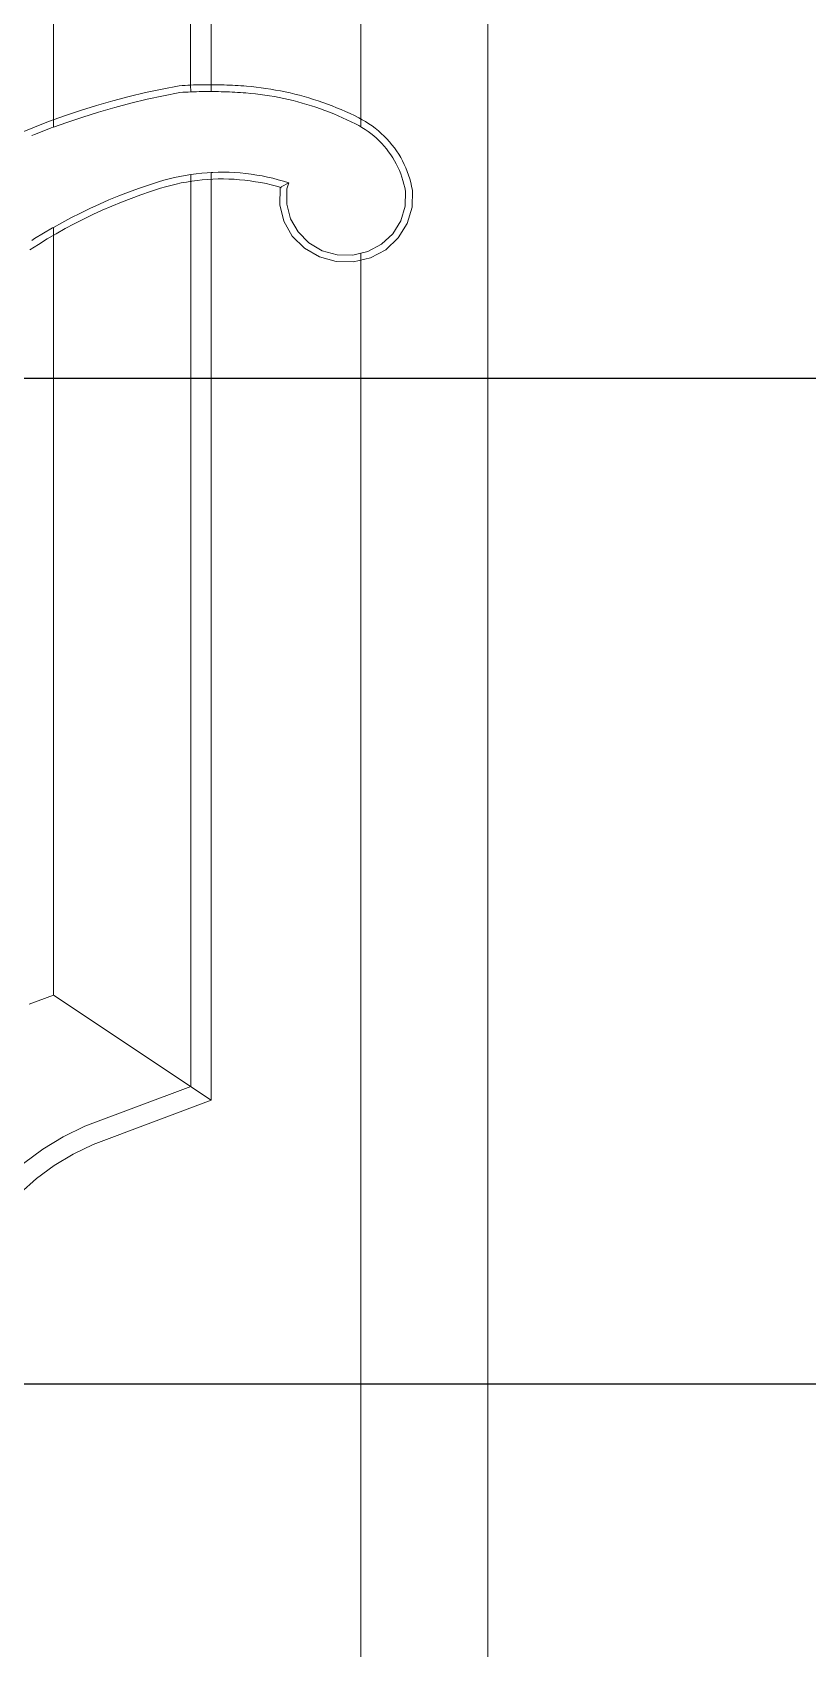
# Model space of a CAD drawing. Header units: inches. Extents: x -5096374 to -5070857, y -3259973 to -3243900.
# Drawn here: x -5072118.934 to -5072117.392, y -3259142.623 to -3259139.408 of the extents above; entities that cross this region are included whole.
import ezdxf

# ---------------------------------------------------------------- set-up
doc = ezdxf.new("R2010")
doc.units = ezdxf.units.IN
doc.header["$LTSCALE"] = 2
doc.header["$MEASUREMENT"] = 0
doc.layers.get('0').update_dxf_attribs({"linetype": 'CONTINUOUS'})
doc.layers.add('window', color=4, linetype='CONTINUOUS', lineweight=13)

msp = doc.modelspace()

# ---------------------------------------------------------------- linework, layer by layer
at = {"ltscale": 0.5}
for p, q in [((-5072498.6349, -3259140.0962), (-5072073.9565, -3259140.0962)), ((-5072498.6349, -3259142.0962), (-5072073.9565, -3259142.0962))]:
    msp.add_line(p, q, dxfattribs=at)
at = {"layer": 'window'}
for p, q in [((-5072118.2803, -3259139.5964), (-5072118.2803, -3259099.7818)), ((-5072118.0283, -3259100.0262), (-5072118.0283, -3259162.0962)), ((-5072118.6189, -3259139.5134), (-5072118.6183, -3259133.3372)), ((-5072118.5779, -3259139.5262), (-5072118.5779, -3259133.3103)), ((-5072118.8917, -3259139.5971), (-5072118.8917, -3259133.5191)), ((-5072118.7736, -3259139.5449), (-5072118.7412, -3259139.5363)), ((-5072118.7412, -3259139.5363), (-5072118.7085, -3259139.5284)), ((-5072118.7377, -3259139.5493), (-5072118.7053, -3259139.5415)), ((-5072118.7085, -3259139.5284), (-5072118.6757, -3259139.5213)), ((-5072118.7053, -3259139.5415), (-5072118.6728, -3259139.5345)), ((-5072118.6757, -3259139.5213), (-5072118.6419, -3259139.5147)), ((-5072118.6728, -3259139.5345), (-5072118.6401, -3259139.5281)), ((-5072118.6419, -3259139.5147), (-5072118.6355, -3259139.5143)), ((-5072118.6401, -3259139.5281), (-5072118.6347, -3259139.5277)), ((-5072118.6355, -3259139.5143), (-5072118.63, -3259139.514)), ((-5072118.6347, -3259139.5277), (-5072118.6292, -3259139.5274)), ((-5072118.63, -3259139.514), (-5072118.6244, -3259139.5137)), ((-5072118.6292, -3259139.5274), (-5072118.6237, -3259139.5272)), ((-5072118.6244, -3259139.5137), (-5072118.6189, -3259139.5134)), ((-5072118.6237, -3259139.5272), (-5072118.6183, -3259139.5269)), ((-5072118.6189, -3259139.5134), (-5072118.6133, -3259139.5132)), ((-5072118.6183, -3259139.5269), (-5072118.6189, -3259139.5134)), ((-5072118.6183, -3259139.5269), (-5072118.6128, -3259139.5267)), ((-5072118.6133, -3259139.5132), (-5072118.6078, -3259139.513)), ((-5072118.6128, -3259139.5267), (-5072118.6074, -3259139.5265)), ((-5072118.6078, -3259139.513), (-5072118.6022, -3259139.5129)), ((-5072118.6074, -3259139.5265), (-5072118.6019, -3259139.5264)), ((-5072118.6022, -3259139.5129), (-5072118.5967, -3259139.5128)), ((-5072118.6019, -3259139.5264), (-5072118.5964, -3259139.5263)), ((-5072118.5967, -3259139.5128), (-5072118.5911, -3259139.5127)), ((-5072118.5964, -3259139.5263), (-5072118.591, -3259139.5262)), ((-5072118.5911, -3259139.5127), (-5072118.5856, -3259139.5127)), ((-5072118.591, -3259139.5262), (-5072118.5855, -3259139.5262)), ((-5072118.5856, -3259139.5127), (-5072118.58, -3259139.5127)), ((-5072118.5855, -3259139.5262), (-5072118.5801, -3259139.5262)), ((-5072118.5801, -3259139.5262), (-5072118.5779, -3259139.5262)), ((-5072118.58, -3259139.5127), (-5072118.5745, -3259139.5127)), ((-5072118.5779, -3259139.5262), (-5072118.5746, -3259139.5262)), ((-5072118.5746, -3259139.5262), (-5072118.5691, -3259139.5262)), ((-5072118.5745, -3259139.5127), (-5072118.5689, -3259139.5127)), ((-5072118.5691, -3259139.5262), (-5072118.5637, -3259139.5263)), ((-5072118.5689, -3259139.5127), (-5072118.5634, -3259139.5128)), ((-5072118.5637, -3259139.5263), (-5072118.5582, -3259139.5265)), ((-5072118.5634, -3259139.5128), (-5072118.5578, -3259139.513)), ((-5072118.5582, -3259139.5265), (-5072118.5527, -3259139.5266)), ((-5072118.5578, -3259139.513), (-5072118.5523, -3259139.5131)), ((-5072118.5527, -3259139.5266), (-5072118.5473, -3259139.5268)), ((-5072118.5523, -3259139.5131), (-5072118.5467, -3259139.5133)), ((-5072118.5473, -3259139.5268), (-5072118.5418, -3259139.527)), ((-5072118.5467, -3259139.5133), (-5072118.5412, -3259139.5136)), ((-5072118.5418, -3259139.527), (-5072118.5364, -3259139.5273)), ((-5072118.5412, -3259139.5136), (-5072118.5356, -3259139.5138)), ((-5072118.5364, -3259139.5273), (-5072118.5309, -3259139.5276)), ((-5072118.5356, -3259139.5138), (-5072118.5301, -3259139.5141)), ((-5072118.5309, -3259139.5276), (-5072118.5255, -3259139.5279)), ((-5072118.5301, -3259139.5141), (-5072118.5246, -3259139.5144)), ((-5072118.5255, -3259139.5279), (-5072118.52, -3259139.5283)), ((-5072118.5246, -3259139.5144), (-5072118.519, -3259139.5148)), ((-5072118.52, -3259139.5283), (-5072118.5146, -3259139.5287)), ((-5072118.519, -3259139.5148), (-5072118.5135, -3259139.5152)), ((-5072118.5146, -3259139.5287), (-5072118.5091, -3259139.5291)), ((-5072118.5135, -3259139.5152), (-5072118.5079, -3259139.5156)), ((-5072118.5091, -3259139.5291), (-5072118.4996, -3259139.5299)), ((-5072118.5079, -3259139.5156), (-5072118.4982, -3259139.5165)), ((-5072118.4996, -3259139.5299), (-5072118.4902, -3259139.5309)), ((-5072118.4982, -3259139.5165), (-5072118.4885, -3259139.5175)), ((-5072118.4902, -3259139.5309), (-5072118.4807, -3259139.5321)), ((-5072118.4885, -3259139.5175), (-5072118.4789, -3259139.5187)), ((-5072118.4807, -3259139.5321), (-5072118.4713, -3259139.5334)), ((-5072118.4789, -3259139.5187), (-5072118.4692, -3259139.52)), ((-5072118.4713, -3259139.5334), (-5072118.4619, -3259139.5348)), ((-5072118.4692, -3259139.52), (-5072118.4596, -3259139.5215)), ((-5072118.4619, -3259139.5348), (-5072118.4525, -3259139.5364)), ((-5072118.4596, -3259139.5215), (-5072118.45, -3259139.5232)), ((-5072118.4525, -3259139.5364), (-5072118.4432, -3259139.5382)), ((-5072118.45, -3259139.5232), (-5072118.4404, -3259139.525)), ((-5072118.4432, -3259139.5382), (-5072118.4339, -3259139.5401)), ((-5072118.4404, -3259139.525), (-5072118.4309, -3259139.5269)), ((-5072118.4339, -3259139.5401), (-5072118.4246, -3259139.5421)), ((-5072118.4309, -3259139.5269), (-5072118.4214, -3259139.529)), ((-5072118.4214, -3259139.529), (-5072118.4119, -3259139.5313)), ((-5072118.4119, -3259139.5313), (-5072118.4025, -3259139.5337)), ((-5072118.4025, -3259139.5337), (-5072118.3931, -3259139.5362)), ((-5072118.3931, -3259139.5362), (-5072118.3838, -3259139.5389)), ((-5072118.3838, -3259139.5389), (-5072118.3745, -3259139.5418)), ((-5072118.8697, -3259139.5748), (-5072118.8379, -3259139.5641)), ((-5072118.8379, -3259139.5641), (-5072118.8059, -3259139.5541)), ((-5072118.8335, -3259139.5769), (-5072118.8018, -3259139.567)), ((-5072118.8059, -3259139.5541), (-5072118.7736, -3259139.5449)), ((-5072118.8018, -3259139.567), (-5072118.7698, -3259139.5578)), ((-5072118.7698, -3259139.5578), (-5072118.7377, -3259139.5493)), ((-5072118.4246, -3259139.5421), (-5072118.4153, -3259139.5443)), ((-5072118.4153, -3259139.5443), (-5072118.4061, -3259139.5467)), ((-5072118.4061, -3259139.5467), (-5072118.397, -3259139.5492)), ((-5072118.397, -3259139.5492), (-5072118.3879, -3259139.5518)), ((-5072118.3879, -3259139.5518), (-5072118.3788, -3259139.5546)), ((-5072118.3788, -3259139.5546), (-5072118.3698, -3259139.5576)), ((-5072118.3745, -3259139.5418), (-5072118.3652, -3259139.5448)), ((-5072118.3698, -3259139.5576), (-5072118.3608, -3259139.5607)), ((-5072118.3652, -3259139.5448), (-5072118.356, -3259139.548)), ((-5072118.3608, -3259139.5607), (-5072118.3519, -3259139.5639)), ((-5072118.356, -3259139.548), (-5072118.3469, -3259139.5513)), ((-5072118.3519, -3259139.5639), (-5072118.343, -3259139.5673)), ((-5072118.3469, -3259139.5513), (-5072118.3378, -3259139.5547)), ((-5072118.343, -3259139.5673), (-5072118.3342, -3259139.5708)), ((-5072118.3378, -3259139.5547), (-5072118.3288, -3259139.5583)), ((-5072118.3342, -3259139.5708), (-5072118.3255, -3259139.5744)), ((-5072118.3288, -3259139.5583), (-5072118.3198, -3259139.5621)), ((-5072118.3198, -3259139.5621), (-5072118.311, -3259139.566)), ((-5072118.311, -3259139.566), (-5072118.3021, -3259139.57)), ((-5072118.3021, -3259139.57), (-5072118.2934, -3259139.5742)), ((-5072118.9635, -3259139.6109), (-5072118.9325, -3259139.5982)), ((-5072118.9325, -3259139.5982), (-5072118.9012, -3259139.5861)), ((-5072118.9272, -3259139.6107), (-5072118.8962, -3259139.5987)), ((-5072118.9012, -3259139.5861), (-5072118.8697, -3259139.5748)), ((-5072118.8962, -3259139.5987), (-5072118.8917, -3259139.5971)), ((-5072118.8917, -3259139.5971), (-5072118.865, -3259139.5875)), ((-5072118.865, -3259139.5875), (-5072118.8335, -3259139.5769)), ((-5072118.3255, -3259139.5744), (-5072118.3168, -3259139.5782)), ((-5072118.3168, -3259139.5782), (-5072118.3082, -3259139.5822)), ((-5072118.3082, -3259139.5822), (-5072118.2996, -3259139.5862)), ((-5072118.2996, -3259139.5862), (-5072118.2912, -3259139.5904)), ((-5072118.2934, -3259139.5742), (-5072118.2846, -3259139.5785)), ((-5072118.2912, -3259139.5904), (-5072118.2847, -3259139.5939)), ((-5072118.2847, -3259139.5939), (-5072118.2803, -3259139.5964)), ((-5072118.2846, -3259139.5785), (-5072118.2778, -3259139.5822)), ((-5072118.2803, -3259139.5964), (-5072118.2784, -3259139.5975)), ((-5072118.2784, -3259139.5975), (-5072118.2723, -3259139.6014)), ((-5072118.2778, -3259139.5822), (-5072118.271, -3259139.5861)), ((-5072118.2723, -3259139.6014), (-5072118.2663, -3259139.6055)), ((-5072118.271, -3259139.5861), (-5072118.2645, -3259139.5903)), ((-5072118.2663, -3259139.6055), (-5072118.2605, -3259139.6099)), ((-5072118.2645, -3259139.5903), (-5072118.258, -3259139.5947)), ((-5072118.258, -3259139.5947), (-5072118.2518, -3259139.5993)), ((-5072118.2518, -3259139.5993), (-5072118.2457, -3259139.6042)), ((-5072118.2457, -3259139.6042), (-5072118.2399, -3259139.6094)), ((-5072118.9347, -3259139.6138), (-5072118.9272, -3259139.6107)), ((-5072118.2605, -3259139.6099), (-5072118.2549, -3259139.6144)), ((-5072118.2549, -3259139.6144), (-5072118.2494, -3259139.6192)), ((-5072118.2494, -3259139.6192), (-5072118.2442, -3259139.6242)), ((-5072118.2442, -3259139.6242), (-5072118.2391, -3259139.6293)), ((-5072118.2399, -3259139.6094), (-5072118.2343, -3259139.6147)), ((-5072118.2391, -3259139.6293), (-5072118.2343, -3259139.6347)), ((-5072118.2343, -3259139.6147), (-5072118.2288, -3259139.6202)), ((-5072118.2343, -3259139.6347), (-5072118.2297, -3259139.6402)), ((-5072118.2288, -3259139.6202), (-5072118.2236, -3259139.626)), ((-5072118.2236, -3259139.626), (-5072118.2187, -3259139.6319)), ((-5072118.2187, -3259139.6319), (-5072118.214, -3259139.638)), ((-5072118.214, -3259139.638), (-5072118.2095, -3259139.6443)), ((-5072118.2297, -3259139.6402), (-5072118.2253, -3259139.6459)), ((-5072118.2253, -3259139.6459), (-5072118.2211, -3259139.6518)), ((-5072118.2211, -3259139.6518), (-5072118.2172, -3259139.6578)), ((-5072118.2172, -3259139.6578), (-5072118.2135, -3259139.6639)), ((-5072118.2135, -3259139.6639), (-5072118.2101, -3259139.6702)), ((-5072118.2095, -3259139.6443), (-5072118.2053, -3259139.6508)), ((-5072118.2053, -3259139.6508), (-5072118.2013, -3259139.6574)), ((-5072118.2013, -3259139.6574), (-5072118.1976, -3259139.6641)), ((-5072118.1976, -3259139.6641), (-5072118.1942, -3259139.671)), ((-5072118.6619, -3259139.6998), (-5072118.6724, -3259139.7026)), ((-5072118.6512, -3259139.6972), (-5072118.6619, -3259139.6998)), ((-5072118.6405, -3259139.6949), (-5072118.6512, -3259139.6972)), ((-5072118.6297, -3259139.6929), (-5072118.6405, -3259139.6949)), ((-5072118.6188, -3259139.6911), (-5072118.6297, -3259139.6929)), ((-5072118.608, -3259139.6897), (-5072118.6188, -3259139.6911)), ((-5072118.6183, -3259141.505), (-5072118.6188, -3259139.6911)), ((-5072118.597, -3259139.6885), (-5072118.608, -3259139.6897)), ((-5072118.5957, -3259139.7019), (-5072118.6062, -3259139.7031)), ((-5072118.5861, -3259139.6876), (-5072118.597, -3259139.6885)), ((-5072118.5851, -3259139.7011), (-5072118.5957, -3259139.7019)), ((-5072118.5779, -3259139.6871), (-5072118.5861, -3259139.6876)), ((-5072118.5745, -3259139.7005), (-5072118.5851, -3259139.7011)), ((-5072118.5751, -3259139.687), (-5072118.5779, -3259139.6871)), ((-5072118.5779, -3259141.5319), (-5072118.5779, -3259139.6871)), ((-5072118.5642, -3259139.6867), (-5072118.5751, -3259139.687)), ((-5072118.5639, -3259139.7001), (-5072118.5745, -3259139.7005)), ((-5072118.5532, -3259139.6866), (-5072118.5642, -3259139.6867)), ((-5072118.5533, -3259139.7001), (-5072118.5639, -3259139.7001)), ((-5072118.5427, -3259139.7003), (-5072118.5533, -3259139.7001)), ((-5072118.5422, -3259139.6868), (-5072118.5532, -3259139.6866)), ((-5072118.5321, -3259139.7008), (-5072118.5427, -3259139.7003)), ((-5072118.5312, -3259139.6873), (-5072118.5422, -3259139.6868)), ((-5072118.5215, -3259139.7016), (-5072118.5321, -3259139.7008)), ((-5072118.5203, -3259139.6881), (-5072118.5312, -3259139.6873)), ((-5072118.5109, -3259139.7026), (-5072118.5215, -3259139.7016)), ((-5072118.5093, -3259139.6892), (-5072118.5203, -3259139.6881)), ((-5072118.4984, -3259139.6905), (-5072118.5093, -3259139.6892)), ((-5072118.4876, -3259139.6922), (-5072118.4984, -3259139.6905)), ((-5072118.4768, -3259139.6941), (-5072118.4876, -3259139.6922)), ((-5072118.466, -3259139.6963), (-5072118.4768, -3259139.6941)), ((-5072118.4553, -3259139.6987), (-5072118.466, -3259139.6963)), ((-5072118.4447, -3259139.7015), (-5072118.4553, -3259139.6987)), ((-5072118.4342, -3259139.7045), (-5072118.4447, -3259139.7015)), ((-5072118.2101, -3259139.6702), (-5072118.2069, -3259139.6766)), ((-5072118.2069, -3259139.6766), (-5072118.204, -3259139.6832)), ((-5072118.204, -3259139.6832), (-5072118.2013, -3259139.6898)), ((-5072118.2013, -3259139.6898), (-5072118.1989, -3259139.6965)), ((-5072118.1989, -3259139.6965), (-5072118.1968, -3259139.7034)), ((-5072118.1942, -3259139.671), (-5072118.1911, -3259139.678)), ((-5072118.1911, -3259139.678), (-5072118.1882, -3259139.6852)), ((-5072118.1882, -3259139.6852), (-5072118.1857, -3259139.6924)), ((-5072118.1857, -3259139.6924), (-5072118.1834, -3259139.6997)), ((-5072118.1834, -3259139.6997), (-5072118.1814, -3259139.7071)), ((-5072118.7619, -3259139.7337), (-5072118.7813, -3259139.7416)), ((-5072118.7424, -3259139.7261), (-5072118.7619, -3259139.7337)), ((-5072118.7227, -3259139.7189), (-5072118.7424, -3259139.7261)), ((-5072118.718, -3259139.7316), (-5072118.7374, -3259139.7387)), ((-5072118.7029, -3259139.7121), (-5072118.7227, -3259139.7189)), ((-5072118.6984, -3259139.7249), (-5072118.718, -3259139.7316)), ((-5072118.683, -3259139.7057), (-5072118.7029, -3259139.7121)), ((-5072118.6787, -3259139.7186), (-5072118.6984, -3259139.7249)), ((-5072118.6724, -3259139.7026), (-5072118.683, -3259139.7057)), ((-5072118.6686, -3259139.7155), (-5072118.6787, -3259139.7186)), ((-5072118.6583, -3259139.7128), (-5072118.6686, -3259139.7155)), ((-5072118.648, -3259139.7103), (-5072118.6583, -3259139.7128)), ((-5072118.6377, -3259139.7081), (-5072118.648, -3259139.7103)), ((-5072118.6272, -3259139.7062), (-5072118.6377, -3259139.7081)), ((-5072118.6168, -3259139.7045), (-5072118.6272, -3259139.7062)), ((-5072118.6062, -3259139.7031), (-5072118.6168, -3259139.7045)), ((-5072118.5004, -3259139.7039), (-5072118.5109, -3259139.7026)), ((-5072118.4899, -3259139.7055), (-5072118.5004, -3259139.7039)), ((-5072118.4794, -3259139.7073), (-5072118.4899, -3259139.7055)), ((-5072118.4691, -3259139.7094), (-5072118.4794, -3259139.7073)), ((-5072118.4587, -3259139.7118), (-5072118.4691, -3259139.7094)), ((-5072118.4485, -3259139.7145), (-5072118.4587, -3259139.7118)), ((-5072118.4408, -3259139.7166), (-5072118.4485, -3259139.7145)), ((-5072118.4419, -3259139.7516), (-5072118.4412, -3259139.718)), ((-5072118.4412, -3259139.718), (-5072118.4408, -3259139.7166)), ((-5072118.4383, -3259139.7174), (-5072118.4408, -3259139.7166)), ((-5072118.4237, -3259139.7077), (-5072118.4389, -3259139.7156)), ((-5072118.4237, -3259139.7077), (-5072118.4342, -3259139.7045)), ((-5072118.4279, -3259139.7501), (-5072118.4274, -3259139.72)), ((-5072118.4274, -3259139.72), (-5072118.4237, -3259139.7077)), ((-5072118.1968, -3259139.7034), (-5072118.195, -3259139.7102)), ((-5072118.195, -3259139.7102), (-5072118.1934, -3259139.7172)), ((-5072118.1934, -3259139.7172), (-5072118.1921, -3259139.7242)), ((-5072118.1921, -3259139.7242), (-5072118.1927, -3259139.7542)), ((-5072118.1814, -3259139.7071), (-5072118.1797, -3259139.7146)), ((-5072118.1797, -3259139.7146), (-5072118.1782, -3259139.7231)), ((-5072118.1782, -3259139.7231), (-5072118.1788, -3259139.7563)), ((-5072118.8194, -3259139.7587), (-5072118.8382, -3259139.7678)), ((-5072118.8004, -3259139.75), (-5072118.8194, -3259139.7587)), ((-5072118.7946, -3259139.7622), (-5072118.8134, -3259139.7709)), ((-5072118.7813, -3259139.7416), (-5072118.8004, -3259139.75)), ((-5072118.7757, -3259139.754), (-5072118.7946, -3259139.7622)), ((-5072118.7566, -3259139.7461), (-5072118.7757, -3259139.754)), ((-5072118.7374, -3259139.7387), (-5072118.7566, -3259139.7461)), ((-5072118.4335, -3259139.7842), (-5072118.4419, -3259139.7516)), ((-5072118.4205, -3259139.7792), (-5072118.4279, -3259139.7501)), ((-5072118.1927, -3259139.7542), (-5072118.2012, -3259139.7831)), ((-5072118.1788, -3259139.7563), (-5072118.1884, -3259139.7886)), ((-5072118.8935, -3259139.7973), (-5072118.9114, -3259139.8079)), ((-5072118.8917, -3259139.7964), (-5072118.8935, -3259139.7973)), ((-5072118.8753, -3259139.7871), (-5072118.8917, -3259139.7964)), ((-5072118.8917, -3259141.3232), (-5072118.8917, -3259139.7964)), ((-5072118.8569, -3259139.7773), (-5072118.8753, -3259139.7871)), ((-5072118.8503, -3259139.7892), (-5072118.8684, -3259139.7989)), ((-5072118.8382, -3259139.7678), (-5072118.8569, -3259139.7773)), ((-5072118.8319, -3259139.7798), (-5072118.8503, -3259139.7892)), ((-5072118.8134, -3259139.7709), (-5072118.8319, -3259139.7798)), ((-5072118.4168, -3259139.8136), (-5072118.4335, -3259139.7842)), ((-5072118.4055, -3259139.8055), (-5072118.4205, -3259139.7792)), ((-5072118.2012, -3259139.7831), (-5072118.2172, -3259139.8089)), ((-5072118.1884, -3259139.7886), (-5072118.2062, -3259139.8174)), ((-5072118.9216, -3259139.8301), (-5072118.9389, -3259139.8413)), ((-5072118.9292, -3259139.8188), (-5072118.9347, -3259139.8224)), ((-5072118.9114, -3259139.8079), (-5072118.9292, -3259139.8188)), ((-5072118.9041, -3259139.8194), (-5072118.9216, -3259139.8301)), ((-5072118.8864, -3259139.8089), (-5072118.9041, -3259139.8194)), ((-5072118.8684, -3259139.7989), (-5072118.8864, -3259139.8089)), ((-5072118.3927, -3259139.8378), (-5072118.4168, -3259139.8136)), ((-5072118.384, -3259139.8272), (-5072118.4055, -3259139.8055)), ((-5072118.3574, -3259139.8427), (-5072118.384, -3259139.8272)), ((-5072118.2395, -3259139.8297), (-5072118.2666, -3259139.8443)), ((-5072118.2172, -3259139.8089), (-5072118.2395, -3259139.8297)), ((-5072118.2062, -3259139.8174), (-5072118.2312, -3259139.8407)), ((-5072118.363, -3259139.8551), (-5072118.3927, -3259139.8378)), ((-5072118.3297, -3259139.8644), (-5072118.363, -3259139.8551)), ((-5072118.3277, -3259139.851), (-5072118.3574, -3259139.8427)), ((-5072118.2967, -3259139.8515), (-5072118.3277, -3259139.851)), ((-5072118.2803, -3259139.8476), (-5072118.2967, -3259139.8515)), ((-5072118.2615, -3259139.8569), (-5072118.2951, -3259139.865)), ((-5072118.2666, -3259139.8443), (-5072118.2803, -3259139.8476)), ((-5072118.2803, -3259162.0962), (-5072118.2803, -3259139.8476)), ((-5072118.2312, -3259139.8407), (-5072118.2615, -3259139.8569)), ((-5072118.2951, -3259139.865), (-5072118.3297, -3259139.8644)), ((-5072118.9397, -3259141.3411), (-5072118.8917, -3259141.3232)), ((-5072118.5779, -3259141.5319), (-5072118.8917, -3259141.3232)), ((-5072118.8291, -3259141.584), (-5072118.6183, -3259141.505)), ((-5072118.8127, -3259141.6199), (-5072118.5779, -3259141.5319)), ((-5072118.8721, -3259141.6049), (-5072118.8291, -3259141.584)), ((-5072118.9512, -3259141.6579), (-5072118.913, -3259141.6296)), ((-5072118.913, -3259141.6296), (-5072118.8721, -3259141.6049)), ((-5072118.8524, -3259141.6391), (-5072118.8127, -3259141.6199)), ((-5072118.9252, -3259141.688), (-5072118.89, -3259141.6619)), ((-5072118.89, -3259141.6619), (-5072118.8524, -3259141.6391)), ((-5072118.9577, -3259141.7172), (-5072118.9252, -3259141.688))]:
    msp.add_line(p, q, dxfattribs=at)

doc.saveas('drawing.dxf')
